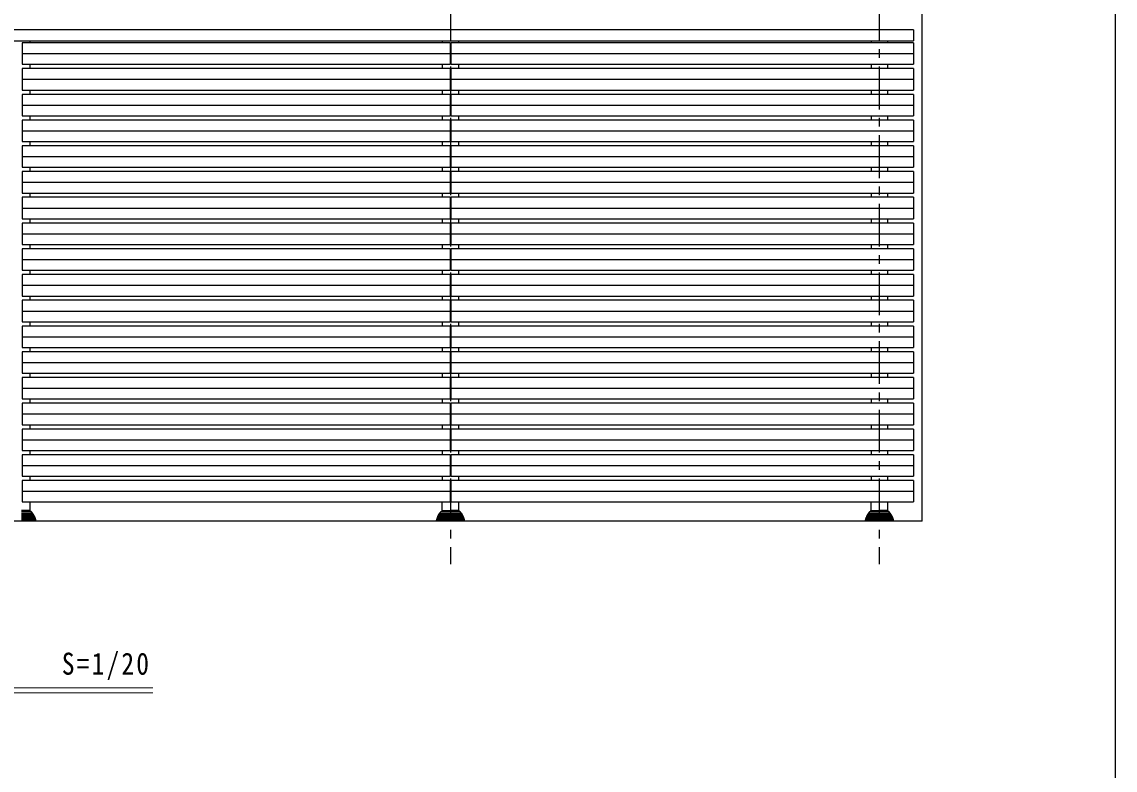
# Model space of a CAD drawing. Units: millimetres at full size, sheet at 1:5, with parts at other scales. Extents: x -1050 to 1050, y -742 to 742.
# Drawn here: x 353 to 990, y 0 to 436 of the extents above; entities that cross this region are included whole.
import ezdxf

# ---------------------------------------------------------------- set-up
doc = ezdxf.new("R2010")
doc.units = ezdxf.units.MM
doc.header["$LTSCALE"] = 5
doc.linetypes.add('CHAIN1', pattern=[8, 5, -1, 1, -1])
doc.layers.add('0-9_文字', color=3, linetype='Continuous', lineweight=20)
doc.layers.add('1-5_図枠1_1', color=7, linetype='Continuous')
doc.layers.add('1-6_姿図', color=7, linetype='Continuous')
doc.styles.add('ＭＳ ゴシック', font='')
doc.styles.get('ＭＳ ゴシック').set_extended_font_data('MS Gothic')

msp = doc.modelspace()

# ---------------------------------------------------------------- linework, layer by layer
at = {"layer": '0-9_文字'}
for p, q in [((429.008, 48), (309.255, 48)), ((429.008, 45), (309.255, 45))]:
    msp.add_line(p, q, dxfattribs=at)
at = {"layer": '1-5_図枠1_1'}
msp.add_line((990, 682.5), (990, -707.5), dxfattribs=at)
at = {"layer": '1-6_姿図', "linetype": 'CHAIN1'}
for p, q in [((602.5, 570), (602.5, 120)), ((852.5, 570), (852.5, 120))]:
    msp.add_line(p, q, dxfattribs=at)
at = {"layer": '1-6_姿図'}
for p, q in [((877.5, 145), (877.5, 570)), ((872.5, 431.25), (-90, 431.25)), ((872.5, 431.25), (872.5, 425)), ((-90, 425), (872.5, 425)), ((357.25, 425), (357.25, 423.75)), ((597.75, 425), (597.75, 423.75)), ((602.25, 423.75), (602.25, 411.25)), ((607.25, 425), (607.25, 423.75)), ((847.75, 425), (847.75, 423.75)), ((857.25, 425), (857.25, 423.75)), ((872.5, 423.75), (872.5, 411.25)), ((352.75, 417.5), (602.25, 417.5)), ((602.75, 417.5), (872.5, 417.5)), ((357.25, 411.25), (357.25, 408.75)), ((597.75, 411.25), (597.75, 408.75)), ((602.25, 408.75), (602.25, 396.25)), ((607.25, 411.25), (607.25, 408.75)), ((847.75, 411.25), (847.75, 408.75)), ((857.25, 411.25), (857.25, 408.75)), ((872.5, 408.75), (872.5, 396.25)), ((352.75, 402.5), (602.25, 402.5)), ((602.75, 402.5), (872.5, 402.5)), ((357.25, 396.25), (357.25, 393.75)), ((597.75, 396.25), (597.75, 393.75)), ((607.25, 396.25), (607.25, 393.75)), ((847.75, 396.25), (847.75, 393.75)), ((857.25, 396.25), (857.25, 393.75)), ((602.25, 393.75), (602.25, 381.25)), ((872.5, 393.75), (872.5, 381.25)), ((352.75, 387.5), (602.25, 387.5)), ((602.75, 387.5), (872.5, 387.5)), ((357.25, 381.25), (357.25, 378.75)), ((597.75, 381.25), (597.75, 378.75)), ((602.25, 378.75), (602.25, 366.25)), ((607.25, 381.25), (607.25, 378.75)), ((847.75, 381.25), (847.75, 378.75)), ((857.25, 381.25), (857.25, 378.75)), ((872.5, 378.75), (872.5, 366.25)), ((352.75, 372.5), (602.25, 372.5)), ((602.75, 372.5), (872.5, 372.5)), ((357.25, 366.25), (357.25, 363.75)), ((597.75, 366.25), (597.75, 363.75)), ((602.25, 363.75), (602.25, 351.25)), ((607.25, 366.25), (607.25, 363.75)), ((847.75, 366.25), (847.75, 363.75)), ((857.25, 366.25), (857.25, 363.75)), ((872.5, 363.75), (872.5, 351.25)), ((352.75, 357.5), (602.25, 357.5)), ((602.75, 357.5), (872.5, 357.5)), ((357.25, 351.25), (357.25, 348.75)), ((597.75, 351.25), (597.75, 348.75)), ((607.25, 351.25), (607.25, 348.75)), ((847.75, 351.25), (847.75, 348.75)), ((857.25, 351.25), (857.25, 348.75)), ((602.25, 348.75), (602.25, 336.25)), ((872.5, 348.75), (872.5, 336.25)), ((352.75, 342.5), (602.25, 342.5)), ((602.75, 342.5), (872.5, 342.5)), ((357.25, 336.25), (357.25, 333.75)), ((597.75, 336.25), (597.75, 333.75)), ((602.25, 333.75), (602.25, 321.25)), ((607.25, 336.25), (607.25, 333.75)), ((847.75, 336.25), (847.75, 333.75)), ((857.25, 336.25), (857.25, 333.75)), ((872.5, 333.75), (872.5, 321.25)), ((352.75, 327.5), (602.25, 327.5)), ((602.75, 327.5), (872.5, 327.5)), ((357.25, 321.25), (357.25, 318.75)), ((597.75, 321.25), (597.75, 318.75)), ((602.25, 318.75), (602.25, 306.25)), ((607.25, 321.25), (607.25, 318.75)), ((847.75, 321.25), (847.75, 318.75)), ((857.25, 321.25), (857.25, 318.75)), ((872.5, 318.75), (872.5, 306.25)), ((352.75, 312.5), (602.25, 312.5)), ((602.75, 312.5), (872.5, 312.5)), ((357.25, 306.25), (357.25, 303.75)), ((597.75, 306.25), (597.75, 303.75)), ((607.25, 306.25), (607.25, 303.75)), ((847.75, 306.25), (847.75, 303.75)), ((857.25, 306.25), (857.25, 303.75)), ((602.25, 303.75), (602.25, 291.25)), ((872.5, 303.75), (872.5, 291.25)), ((352.75, 297.5), (602.25, 297.5)), ((602.75, 297.5), (872.5, 297.5)), ((357.25, 291.25), (357.25, 288.75)), ((597.75, 291.25), (597.75, 288.75)), ((602.25, 288.75), (602.25, 276.25)), ((607.25, 291.25), (607.25, 288.75)), ((847.75, 291.25), (847.75, 288.75)), ((857.25, 291.25), (857.25, 288.75)), ((872.5, 288.75), (872.5, 276.25)), ((352.75, 282.5), (602.25, 282.5)), ((602.75, 282.5), (872.5, 282.5)), ((357.25, 276.25), (357.25, 273.75)), ((597.75, 276.25), (597.75, 273.75)), ((607.25, 276.25), (607.25, 273.75)), ((847.75, 276.25), (847.75, 273.75)), ((857.25, 276.25), (857.25, 273.75)), ((602.25, 273.75), (602.25, 261.25)), ((872.5, 273.75), (872.5, 261.25)), ((352.75, 267.5), (602.25, 267.5)), ((602.75, 267.5), (872.5, 267.5)), ((357.25, 261.25), (357.25, 258.75)), ((597.75, 261.25), (597.75, 258.75)), ((602.25, 258.75), (602.25, 246.25)), ((607.25, 261.25), (607.25, 258.75)), ((847.75, 261.25), (847.75, 258.75)), ((857.25, 261.25), (857.25, 258.75)), ((872.5, 258.75), (872.5, 246.25)), ((352.75, 252.5), (602.25, 252.5)), ((602.75, 252.5), (872.5, 252.5)), ((357.25, 246.25), (357.25, 243.75)), ((597.75, 246.25), (597.75, 243.75)), ((602.25, 243.75), (602.25, 231.25)), ((607.25, 246.25), (607.25, 243.75)), ((847.75, 246.25), (847.75, 243.75)), ((857.25, 246.25), (857.25, 243.75)), ((872.5, 243.75), (872.5, 231.25)), ((352.75, 237.5), (602.25, 237.5)), ((602.75, 237.5), (872.5, 237.5)), ((357.25, 231.25), (357.25, 228.75)), ((597.75, 231.25), (597.75, 228.75)), ((607.25, 231.25), (607.25, 228.75)), ((847.75, 231.25), (847.75, 228.75)), ((857.25, 231.25), (857.25, 228.75)), ((602.25, 228.75), (602.25, 216.25)), ((872.5, 228.75), (872.5, 216.25)), ((352.75, 222.5), (602.25, 222.5)), ((602.75, 222.5), (872.5, 222.5)), ((357.25, 216.25), (357.25, 213.75)), ((597.75, 216.25), (597.75, 213.75)), ((602.25, 213.75), (602.25, 201.25)), ((607.25, 216.25), (607.25, 213.75)), ((847.75, 216.25), (847.75, 213.75)), ((857.25, 216.25), (857.25, 213.75)), ((872.5, 213.75), (872.5, 201.25)), ((352.75, 207.5), (602.25, 207.5)), ((602.75, 207.5), (872.5, 207.5)), ((357.25, 201.25), (357.25, 198.75)), ((597.75, 201.25), (597.75, 198.75)), ((602.25, 198.75), (602.25, 186.25)), ((607.25, 201.25), (607.25, 198.75)), ((847.75, 201.25), (847.75, 198.75)), ((857.25, 201.25), (857.25, 198.75)), ((872.5, 198.75), (872.5, 186.25)), ((352.75, 192.5), (602.25, 192.5)), ((602.75, 192.5), (872.5, 192.5)), ((357.25, 186.25), (357.25, 183.75)), ((597.75, 186.25), (597.75, 183.75)), ((607.25, 186.25), (607.25, 183.75)), ((847.75, 186.25), (847.75, 183.75)), ((857.25, 186.25), (857.25, 183.75)), ((602.25, 183.75), (602.25, 171.25)), ((872.5, 183.75), (872.5, 171.25)), ((352.75, 177.5), (602.25, 177.5)), ((602.75, 177.5), (872.5, 177.5)), ((357.25, 171.25), (357.25, 168.75)), ((597.75, 171.25), (597.75, 168.75)), ((602.25, 168.75), (602.25, 156.25)), ((607.25, 171.25), (607.25, 168.75)), ((847.75, 171.25), (847.75, 168.75)), ((857.25, 171.25), (857.25, 168.75)), ((872.5, 168.75), (872.5, 156.25)), ((352.75, 162.5), (602.25, 162.5)), ((602.75, 162.5), (872.5, 162.5)), ((357.25, 156.25), (357.25, 151.25)), ((597.75, 151.25), (597.75, 156.25)), ((607.25, 156.25), (607.25, 151.25)), ((847.75, 151.25), (847.75, 156.25)), ((857.25, 156.25), (857.25, 151.25)), ((357.25, 151.25), (352.5, 151.25)), ((357.973, 150.6), (352.5, 150.6)), ((358.618, 149.8), (352.5, 149.8)), ((359.14, 149.001), (352.5, 149.001)), ((359.592, 148.2), (352.5, 148.2)), ((359.995, 147.407), (352.5, 147.407)), ((360.313, 146.6), (352.5, 146.6)), ((357.75, 150.75), (357.75, 150.6)), ((358.427, 150.1), (358.427, 149.8)), ((359.076, 149.302), (359.076, 149.001)), ((359.592, 148.524), (359.592, 148.2)), ((359.995, 147.76), (359.995, 147.407)), ((360.313, 147.014), (360.313, 146.599)), ((594.687, 147.014), (594.687, 146.599)), ((594.687, 146.6), (602.5, 146.6)), ((595.005, 147.76), (595.005, 147.407)), ((595.005, 147.407), (602.5, 147.407)), ((595.408, 148.524), (595.408, 148.2)), ((595.408, 148.2), (602.5, 148.2)), ((595.86, 149.001), (602.5, 149.001)), ((595.924, 149.302), (595.924, 149.001)), ((596.382, 149.8), (602.5, 149.8)), ((596.573, 150.1), (596.573, 149.8)), ((597.027, 150.6), (602.5, 150.6)), ((597.25, 150.75), (597.25, 150.6)), ((597.75, 151.25), (602.5, 151.25)), ((607.25, 151.25), (602.5, 151.25)), ((607.973, 150.6), (602.5, 150.6)), ((608.618, 149.8), (602.5, 149.8)), ((609.14, 149.001), (602.5, 149.001)), ((609.592, 148.2), (602.5, 148.2)), ((609.995, 147.407), (602.5, 147.407)), ((610.313, 146.6), (602.5, 146.6)), ((607.75, 150.75), (607.75, 150.6)), ((608.427, 150.1), (608.427, 149.8)), ((609.076, 149.302), (609.076, 149.001)), ((609.592, 148.524), (609.592, 148.2)), ((609.995, 147.76), (609.995, 147.407)), ((610.313, 147.014), (610.313, 146.599)), ((844.687, 147.014), (844.687, 146.599)), ((844.687, 146.6), (852.5, 146.6)), ((845.005, 147.76), (845.005, 147.407)), ((845.005, 147.407), (852.5, 147.407)), ((845.408, 148.524), (845.408, 148.2)), ((845.408, 148.2), (852.5, 148.2)), ((845.86, 149.001), (852.5, 149.001)), ((845.924, 149.302), (845.924, 149.001)), ((846.382, 149.8), (852.5, 149.8)), ((846.573, 150.1), (846.573, 149.8)), ((847.027, 150.6), (852.5, 150.6)), ((847.25, 150.75), (847.25, 150.6)), ((847.75, 151.25), (852.5, 151.25)), ((857.25, 151.25), (852.5, 151.25)), ((857.973, 150.6), (852.5, 150.6)), ((858.618, 149.8), (852.5, 149.8)), ((859.14, 149.001), (852.5, 149.001)), ((859.592, 148.2), (852.5, 148.2)), ((859.995, 147.407), (852.5, 147.407)), ((860.313, 146.6), (852.5, 146.6)), ((857.75, 150.75), (857.75, 150.6)), ((858.427, 150.1), (858.427, 149.8)), ((859.076, 149.302), (859.076, 149.001)), ((859.592, 148.524), (859.592, 148.2)), ((859.995, 147.76), (859.995, 147.407)), ((860.313, 147.014), (860.313, 146.599)), ((877.5, 145), (-90, 145)), ((360.559, 145.8), (352.5, 145.8)), ((360.559, 146.311), (360.559, 145.8)), ((360.75, 145.482), (360.75, 145)), ((594.25, 145.482), (594.25, 145)), ((594.441, 146.311), (594.441, 145.8)), ((594.441, 145.8), (602.5, 145.8)), ((610.559, 145.8), (602.5, 145.8)), ((610.559, 146.311), (610.559, 145.8)), ((610.75, 145.482), (610.75, 145)), ((844.25, 145.482), (844.25, 145)), ((844.441, 146.311), (844.441, 145.8)), ((844.441, 145.8), (852.5, 145.8)), ((860.559, 145.8), (852.5, 145.8)), ((860.559, 146.311), (860.559, 145.8)), ((860.75, 145.482), (860.75, 145))]:
    msp.add_line(p, q, dxfattribs=at)
for points in [[(602.25, 423.75), (352.75, 423.75), (352.75, 411.25), (602.25, 411.25)], [(872.5, 423.75), (602.75, 423.75), (602.75, 411.25), (872.5, 411.25)], [(602.25, 408.75), (352.75, 408.75), (352.75, 396.25), (602.25, 396.25)], [(872.5, 408.75), (602.75, 408.75), (602.75, 396.25), (872.5, 396.25)], [(602.25, 393.75), (352.75, 393.75), (352.75, 381.25), (602.25, 381.25)], [(872.5, 393.75), (602.75, 393.75), (602.75, 381.25), (872.5, 381.25)], [(602.25, 378.75), (352.75, 378.75), (352.75, 366.25), (602.25, 366.25)], [(872.5, 378.75), (602.75, 378.75), (602.75, 366.25), (872.5, 366.25)], [(602.25, 363.75), (352.75, 363.75), (352.75, 351.25), (602.25, 351.25)], [(872.5, 363.75), (602.75, 363.75), (602.75, 351.25), (872.5, 351.25)], [(602.25, 348.75), (352.75, 348.75), (352.75, 336.25), (602.25, 336.25)], [(872.5, 348.75), (602.75, 348.75), (602.75, 336.25), (872.5, 336.25)], [(602.25, 333.75), (352.75, 333.75), (352.75, 321.25), (602.25, 321.25)], [(872.5, 333.75), (602.75, 333.75), (602.75, 321.25), (872.5, 321.25)], [(602.25, 318.75), (352.75, 318.75), (352.75, 306.25), (602.25, 306.25)], [(872.5, 318.75), (602.75, 318.75), (602.75, 306.25), (872.5, 306.25)], [(602.25, 303.75), (352.75, 303.75), (352.75, 291.25), (602.25, 291.25)], [(872.5, 303.75), (602.75, 303.75), (602.75, 291.25), (872.5, 291.25)], [(602.25, 288.75), (352.75, 288.75), (352.75, 276.25), (602.25, 276.25)], [(872.5, 288.75), (602.75, 288.75), (602.75, 276.25), (872.5, 276.25)], [(602.25, 273.75), (352.75, 273.75), (352.75, 261.25), (602.25, 261.25)], [(872.5, 273.75), (602.75, 273.75), (602.75, 261.25), (872.5, 261.25)], [(602.25, 258.75), (352.75, 258.75), (352.75, 246.25), (602.25, 246.25)], [(872.5, 258.75), (602.75, 258.75), (602.75, 246.25), (872.5, 246.25)], [(602.25, 243.75), (352.75, 243.75), (352.75, 231.25), (602.25, 231.25)], [(872.5, 243.75), (602.75, 243.75), (602.75, 231.25), (872.5, 231.25)], [(602.25, 228.75), (352.75, 228.75), (352.75, 216.25), (602.25, 216.25)], [(872.5, 228.75), (602.75, 228.75), (602.75, 216.25), (872.5, 216.25)], [(602.25, 213.75), (352.75, 213.75), (352.75, 201.25), (602.25, 201.25)], [(872.5, 213.75), (602.75, 213.75), (602.75, 201.25), (872.5, 201.25)], [(602.25, 198.75), (352.75, 198.75), (352.75, 186.25), (602.25, 186.25)], [(872.5, 198.75), (602.75, 198.75), (602.75, 186.25), (872.5, 186.25)], [(602.25, 183.75), (352.75, 183.75), (352.75, 171.25), (602.25, 171.25)], [(872.5, 183.75), (602.75, 183.75), (602.75, 171.25), (872.5, 171.25)], [(602.25, 168.75), (352.75, 168.75), (352.75, 156.25), (602.25, 156.25)], [(872.5, 168.75), (602.75, 168.75), (602.75, 156.25), (872.5, 156.25)]]:
    msp.add_lwpolyline(points, dxfattribs=at)
for centre, radius, start, end in [((357.25, 150.75), 0.5, 0, 90), ((357.916, 150.089), 0.512, 1.20369, 93.43866), ((358.588, 149.312), 0.488, 358.74477, 93.42932), ((359.127, 148.536), 0.466, 358.561, 88.35526), ((359.58, 147.785), 0.415, 356.50937, 88.37725), ((359.944, 147.04), 0.37, 355.88779, 82.12455), ((360.256, 146.303), 0.303, 1.53857, 79.07898), ((594.744, 146.303), 0.303, 100.92102, 178.46143), ((595.056, 147.04), 0.37, 97.87545, 184.11221), ((595.42, 147.785), 0.415, 91.62275, 183.49063), ((595.873, 148.536), 0.466, 91.64474, 181.439), ((596.412, 149.312), 0.488, 86.57068, 181.25523), ((597.084, 150.089), 0.512, 86.56134, 178.79631), ((597.75, 150.75), 0.5, 90, 180), ((607.25, 150.75), 0.5, 0, 90), ((607.916, 150.089), 0.512, 1.20369, 93.43866), ((608.588, 149.312), 0.488, 358.74477, 93.42932), ((609.127, 148.536), 0.466, 358.561, 88.35526), ((609.58, 147.785), 0.415, 356.50937, 88.37725), ((609.944, 147.04), 0.37, 355.88779, 82.12455), ((610.256, 146.303), 0.303, 1.53857, 79.07898), ((844.744, 146.303), 0.303, 100.92102, 178.46143), ((845.056, 147.04), 0.37, 97.87545, 184.11221), ((845.42, 147.785), 0.415, 91.62275, 183.49063), ((845.873, 148.536), 0.466, 91.64474, 181.439), ((846.412, 149.312), 0.488, 86.57068, 181.25523), ((847.084, 150.089), 0.512, 86.56134, 178.79631), ((847.75, 150.75), 0.5, 90, 180), ((857.25, 150.75), 0.5, 0, 90), ((857.916, 150.089), 0.512, 1.20369, 93.43866), ((858.588, 149.312), 0.488, 358.74477, 93.42932), ((859.127, 148.536), 0.466, 358.561, 88.35526), ((859.58, 147.785), 0.415, 356.50937, 88.37725), ((859.944, 147.04), 0.37, 355.88779, 82.12455), ((860.256, 146.303), 0.303, 1.53857, 79.07898), ((360.386, 145.48), 0.364, 0.28944, 61.66375), ((594.614, 145.48), 0.364, 118.33625, 179.71056), ((610.386, 145.48), 0.364, 0.28944, 61.66375), ((844.614, 145.48), 0.364, 118.33625, 179.71056), ((860.386, 145.48), 0.364, 0.28944, 61.66375)]:
    msp.add_arc(centre, radius, start, end, dxfattribs=at)

# ---------------------------------------------------------------- texts
at = {"layer": '0-9_文字', "insert": (375.914, 52.481), "char_height": 12.83, "attachment_point": 7, "style": 'ＭＳ ゴシック'}
msp.add_mtext('\\T1.17;\\W0.85;S=1/20', dxfattribs=at)

doc.saveas('drawing.dxf')
